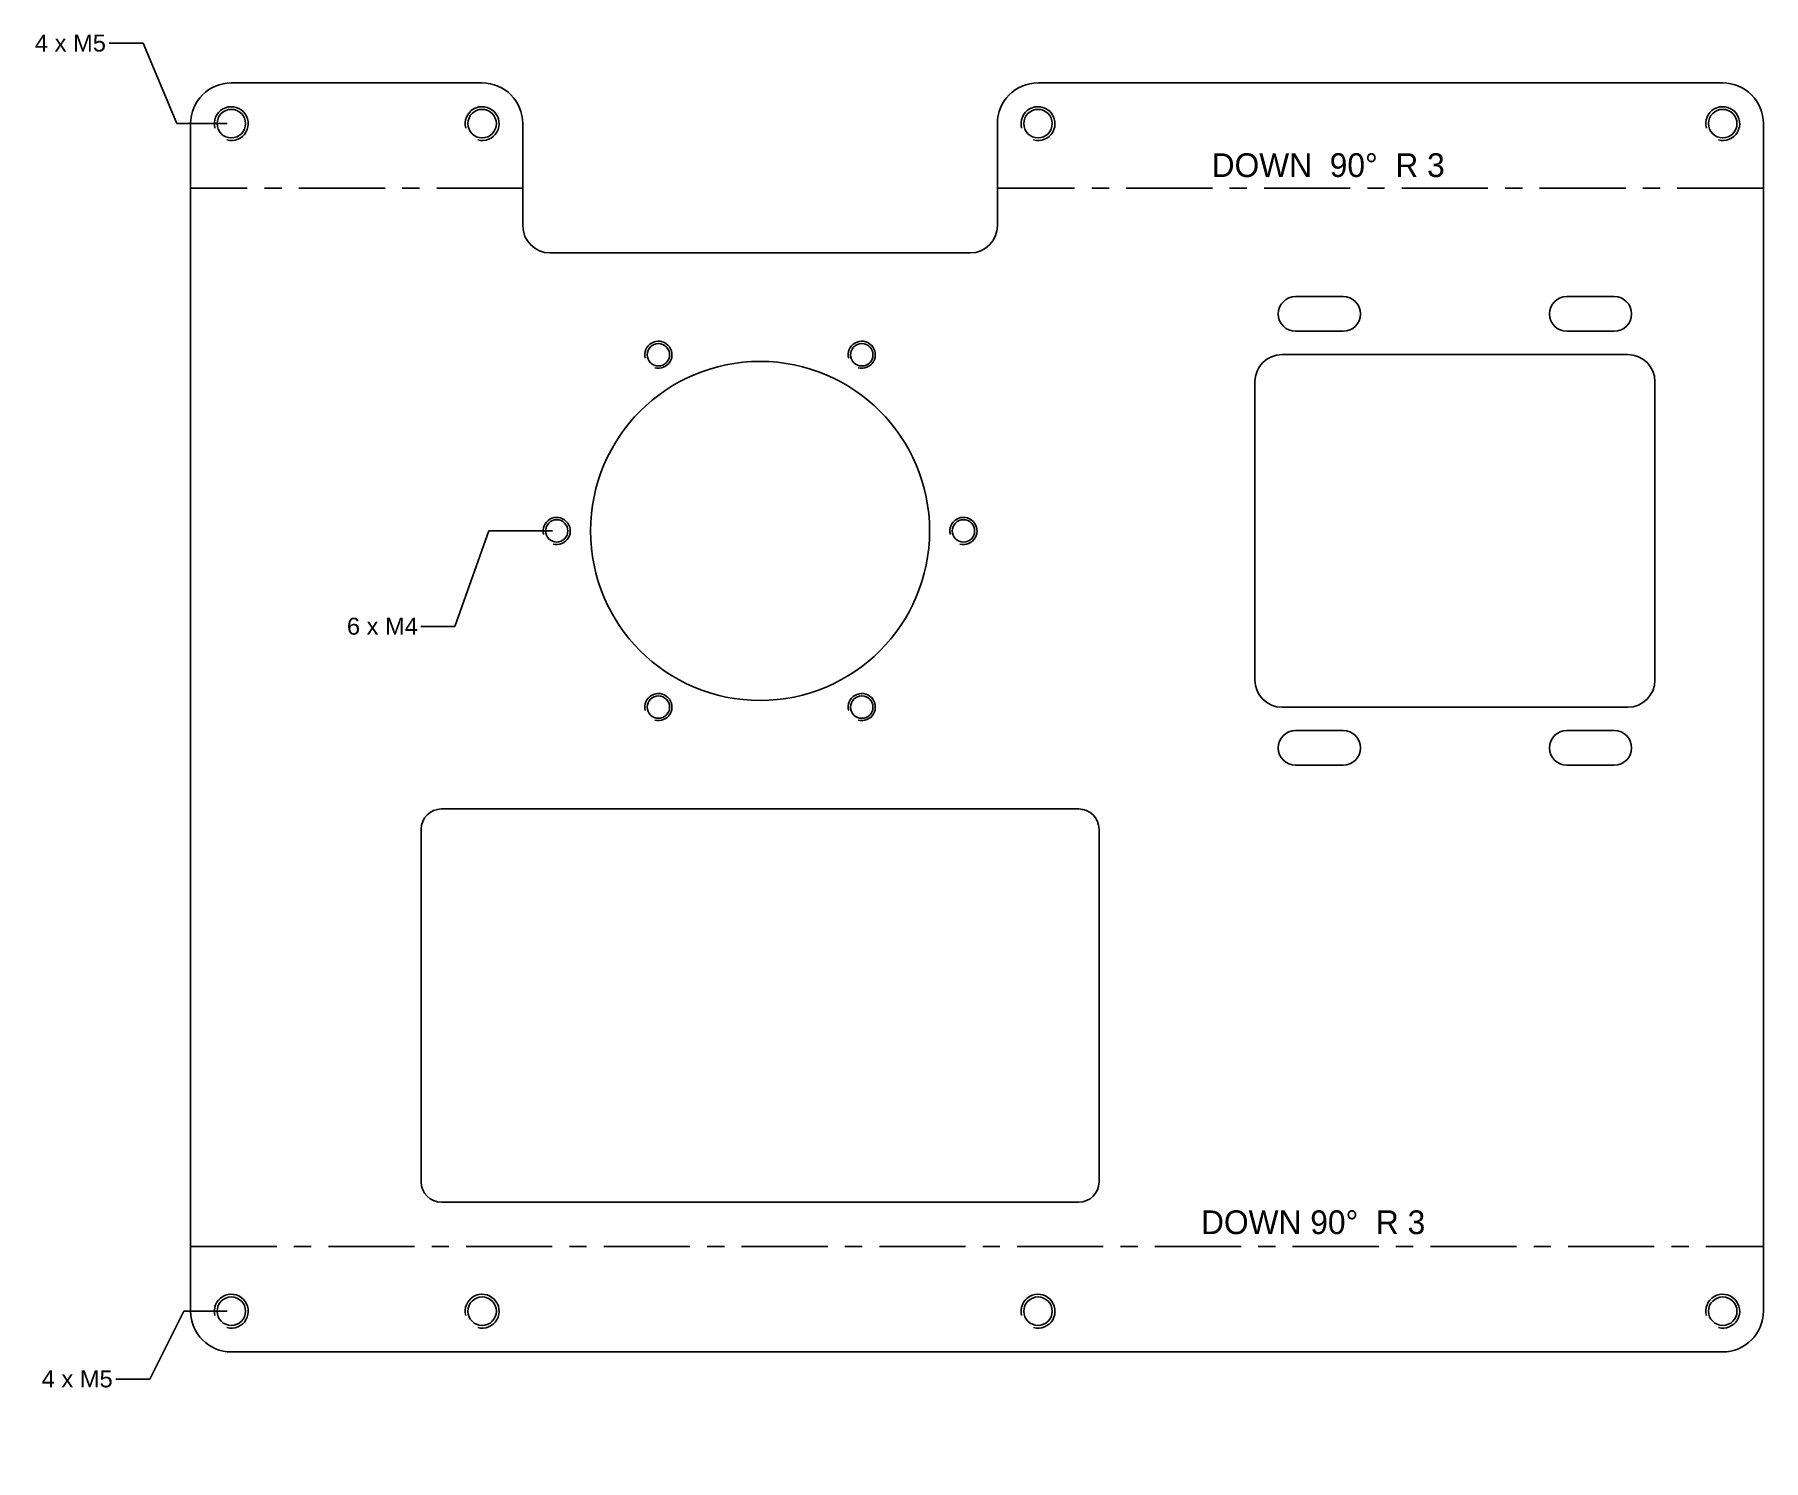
# Model space of a CAD drawing. Extents: x -107 to 148, y -137 to 73.
import ezdxf

# ---------------------------------------------------------------- set-up
doc = ezdxf.new("R2010")
doc.units = 0
doc.linetypes.add('CENTERX2', pattern=[20.32, 12.7, -2.54, 2.54, -2.54])
doc.layers.get('0').update_dxf_attribs({"linetype": 'CONTINUOUS'})
doc.layers.get('DEFPOINTS').update_dxf_attribs({"linetype": 'CONTINUOUS'})
doc.layers.add('DEFAULT', color=7, linetype='CONTINUOUS')
doc.styles.add('DEFAULT', font='arial.ttf')
doc.dimstyles.new('ISO-25', dxfattribs={"dimtxt": 2.5, "dimasz": 2.5, "dimexe": 1.25, "dimexo": 0.625, "dimtad": 1, "dimtoh": 1, "dimzin": 1, "dimcen": 2.5, "dimazin": 3, "dimtfac": 1, "dimtix": 1, "dimtmove": 0, "dimatfit": 3})

# ---------------------------------------------------------------- blocks, each defined once
blk = doc.blocks.new('*D1')
at = {"layer": 'DEFAULT', "color": 0}
for p, q in [((-91.02, 71.93), (-96.02, 71.93)), ((-86.02, 60.07), (-91.02, 71.93)), ((-78.62, 60.07), (-86.02, 60.07))]:
    blk.add_line(p, q, dxfattribs=at)
at = {"layer": 'DEFPOINTS', "color": 0}
for p in [(-96.02, 71.93), (-78, 60.07), (-107.02, -137.07)]:
    blk.add_point(p, dxfattribs=at)
at = {"layer": 'DEFAULT', "color": 0, "linetype": 'CONTINUOUS', "style": 'DEFAULT'}
blk.add_text('4 x M5', height=2.5, dxfattribs=at).set_placement((-106.97, 70.7))
blk = doc.blocks.new('*D2')
at = {"layer": 'DEFAULT', "color": 0}
for p, q in [((-40.02, 0), (-45.02, -14.07)), ((-30.62, 0), (-40.02, 0)), ((-45.02, -14.07), (-50.02, -14.07))]:
    blk.add_line(p, q, dxfattribs=at)
at = {"layer": 'DEFPOINTS', "color": 0}
for p in [(-30, 0), (-50.02, -14.07), (-107.02, -137.07)]:
    blk.add_point(p, dxfattribs=at)
at = {"layer": 'DEFAULT', "color": 0, "linetype": 'CONTINUOUS', "style": 'DEFAULT'}
blk.add_text('6 x M4', height=2.5, dxfattribs=at).set_placement((-60.95, -15.3))
blk = doc.blocks.new('*D3')
at = {"layer": 'DEFAULT', "color": 0}
for p, q in [((-85.02, -115.07), (-90.02, -125.07)), ((-78.62, -115.07), (-85.02, -115.07)), ((-90.02, -125.07), (-95.02, -125.07))]:
    blk.add_line(p, q, dxfattribs=at)
at = {"layer": 'DEFPOINTS', "color": 0}
for p in [(-78, -115.07), (-95.02, -125.07), (-107.02, -137.07)]:
    blk.add_point(p, dxfattribs=at)
at = {"layer": 'DEFAULT', "color": 0, "linetype": 'CONTINUOUS', "style": 'DEFAULT'}
blk.add_text('4 x M5', height=2.5, dxfattribs=at).set_placement((-105.97, -126.3))

msp = doc.modelspace()

# ---------------------------------------------------------------- linework, layer by layer
at = {"color": 7, "linetype": 'CONTINUOUS'}
for p, q in [((-41, 66.069), (-78, 66.069)), ((142, 66.069), (41, 66.069)), ((-84, 60.069), (-84, -115.069)), ((-35, 60.069), (-35, 45)), ((35, 60.069), (35, 45)), ((148, -115.069), (148, 60.069)), ((-31, 41), (31, 41)), ((79, 34.56), (86, 34.56)), ((119, 34.56), (126, 34.56)), ((86, 29.44), (79, 29.44)), ((126, 29.44), (119, 29.44)), ((77, 26), (128, 26)), ((73, -22), (73, 22)), ((132, 22), (132, -22)), ((128, -26), (77, -26)), ((79, -29.44), (86, -29.44)), ((119, -29.44), (126, -29.44)), ((86, -34.56), (79, -34.56)), ((126, -34.56), (119, -34.56)), ((47, -41), (-47, -41)), ((-50, -44), (-50, -96)), ((50, -96), (50, -44)), ((-47, -99), (47, -99)), ((-78, -121.069), (142, -121.069))]:
    msp.add_line(p, q, dxfattribs=at)
at = {"color": 7, "linetype": 'CENTERX2'}
for p, q in [((-35, 50.534), (-84, 50.534)), ((148, 50.534), (35, 50.534)), ((-84, -105.534), (148, -105.534))]:
    msp.add_line(p, q, dxfattribs=at)
at = {"color": 7, "linetype": 'CONTINUOUS'}
for centre, radius in [((-78, 60.069), 2.1), ((-41, 60.069), 2.1), ((41, 60.069), 2.1), ((142, 60.069), 2.1), ((-15, 25.981), 1.65), ((15, 25.981), 1.65), ((0, 0), 25), ((-30, 0), 1.65), ((30, 0), 1.65), ((-15, -25.981), 1.65), ((15, -25.981), 1.65), ((-78, -115.069), 2.1), ((-41, -115.069), 2.1), ((41, -115.069), 2.1), ((142, -115.069), 2.1)]:
    msp.add_circle(centre, radius, dxfattribs=at)
for centre, radius, start, end in [((-78, 60.069), 6, 90, 180), ((-41, 60.069), 6, 0, 90), ((41, 60.069), 6, 90, 180), ((142, 60.069), 6, 0, 90), ((-78, 60.069), 2.5, 255, 195), ((-41, 60.069), 2.5, 255, 195), ((41, 60.069), 2.5, 255, 195), ((142, 60.069), 2.5, 255, 195), ((-31, 45), 4, 180, 270), ((31, 45), 4, 270, 0), ((79, 32), 2.56, 90, 270), ((86, 32), 2.56, 270, 90), ((119, 32), 2.56, 90, 270), ((126, 32), 2.56, 270, 90), ((-15, 25.981), 2, 255, 195), ((15, 25.981), 2, 255, 195), ((77, 22), 4, 90, 180), ((128, 22), 4, 0, 90), ((-30, 0), 2, 255, 195), ((30, 0), 2, 255, 195), ((77, -22), 4, 180, 270), ((128, -22), 4, 270, 0), ((-15, -25.981), 2, 255, 195), ((15, -25.981), 2, 255, 195), ((79, -32), 2.56, 90, 270), ((86, -32), 2.56, 270, 90), ((119, -32), 2.56, 90, 270), ((126, -32), 2.56, 270, 90), ((-47, -44), 3, 90, 180), ((47, -44), 3, 0, 90), ((-47, -96), 3, 180, 270), ((47, -96), 3, 270, 0), ((-78, -115.069), 2.5, 255, 195), ((-41, -115.069), 2.5, 255, 195), ((41, -115.069), 2.5, 255, 195), ((142, -115.069), 2.5, 255, 195), ((-78, -115.069), 6, 180, 270), ((142, -115.069), 6, 270, 0)]:
    msp.add_arc(centre, radius, start, end, dxfattribs=at)

# ---------------------------------------------------------------- texts
for s, p in [('DOWN  90°  R 3', (66.61, 52.194)), ('DOWN 90°  R 3', (65.038, -103.697))]:
    msp.add_text(s, height=3.5, dxfattribs=at).set_placement(p)

# ---------------------------------------------------------------- dimensions: what is measured, and where the dimension line sits
at = {"layer": 'DEFAULT'}
for feature_location, offset, text, picture, middle in [((-78, 60.069), (-18.017, 11.858), '4 x M5', '*D1', (-101.785, 71.927)), ((-30, 0), (-20.017, -14.073), '6 x M4', '*D2', (-55.729, -14.073)), ((-78, -115.069), (-17.017, -10.004), '4 x M5', '*D3', (-100.785, -125.073))]:
    dim = msp.add_ordinate_dim(feature_location=feature_location, offset=offset, dtype=0, origin=(-107.017, -137.073), text=text, dimstyle='ISO-25', override={"dimtad": 0}, dxfattribs=at)
    dim.commit()
    dim.dimension.update_dxf_attribs({"geometry": picture, "text_midpoint": middle})

doc.saveas('drawing.dxf')
